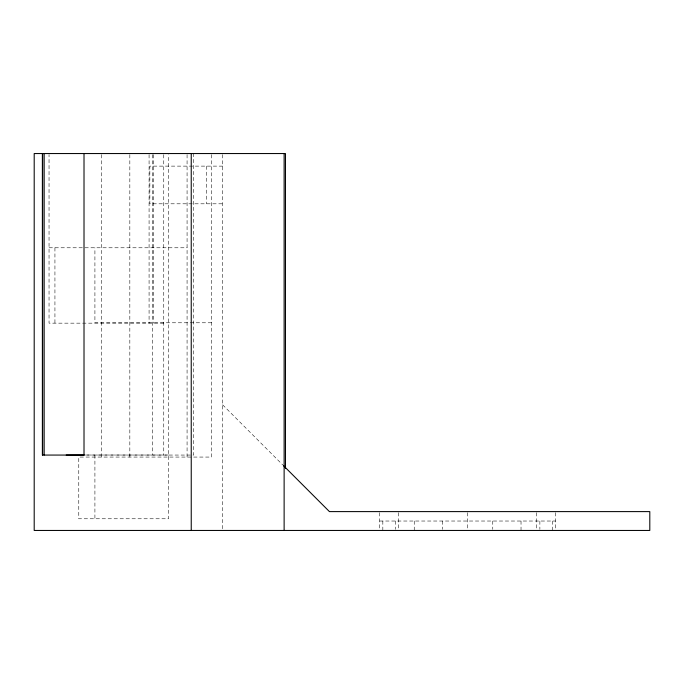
<?xml version="1.0" encoding="UTF-8"?>
<svg xmlns="http://www.w3.org/2000/svg" width="684" height="684" viewBox="0 0 684 684"><rect width="100%" height="100%" fill="white"/><g stroke="black" fill="none" stroke-linecap="round" stroke-linejoin="round"><path stroke-width="0.51" stroke-dasharray="3.42 2.56" d="M222.651 166.118L149.847 166.118L149.847 203.806L222.651 203.806M49.043 247.779L187.074 247.779M211.561 322.78L94.914 322.78L94.914 247.779M163.758 323.156L49.043 323.156L49.043 154.61M168.597 455.022L85.115 455.022L193.709 455.065L193.709 153.549M379.688 521.028L555.579 521.028M222.651 404.817L282.808 464.975M555.579 512.649L555.579 529.399M552.433 521.028L552.433 530.451M539.873 521.028L539.873 529.399M536.735 512.649L536.735 529.399M521.028 521.028L521.028 530.451M492.762 521.028L492.762 529.399M467.634 512.649L467.634 529.399M442.505 521.028L442.505 529.399M414.239 521.028L414.239 530.451M398.533 512.649L398.533 529.399M395.395 521.028L395.395 529.399M382.835 521.028L382.835 530.451M379.688 512.649L379.688 530.451M222.651 154.601L222.651 529.399M211.561 154.618L211.561 457.066L78.771 457.066L78.771 518.771L168.597 518.771L168.597 154.61M206.551 166.118L206.551 203.806M187.074 154.61L187.074 457.066M163.758 154.61L163.758 455.065M153.284 154.61L153.284 323.156M152.455 154.618L152.455 455.065M149.078 154.618L149.078 323.156M129.832 154.618L129.832 457.066M101.66 154.61L101.66 457.066M94.914 455.022L94.914 518.771M54.934 247.779L54.934 323.156"/><path stroke-width="1.03" d="M66.211 455.065L84.012 455.022L84.012 153.549M84.5 455.065L42.374 455.065L42.374 153.549M283.561 465.727L329.44 511.606L649.8 511.606L649.8 530.451L34.2 530.451L34.2 153.549L285.467 153.549L285.467 468.523M284.125 153.549L284.125 530.451M191.238 153.549L191.238 530.451M44.152 153.549L44.152 455.065M42.613 153.549L42.613 455.065"/></g></svg>
